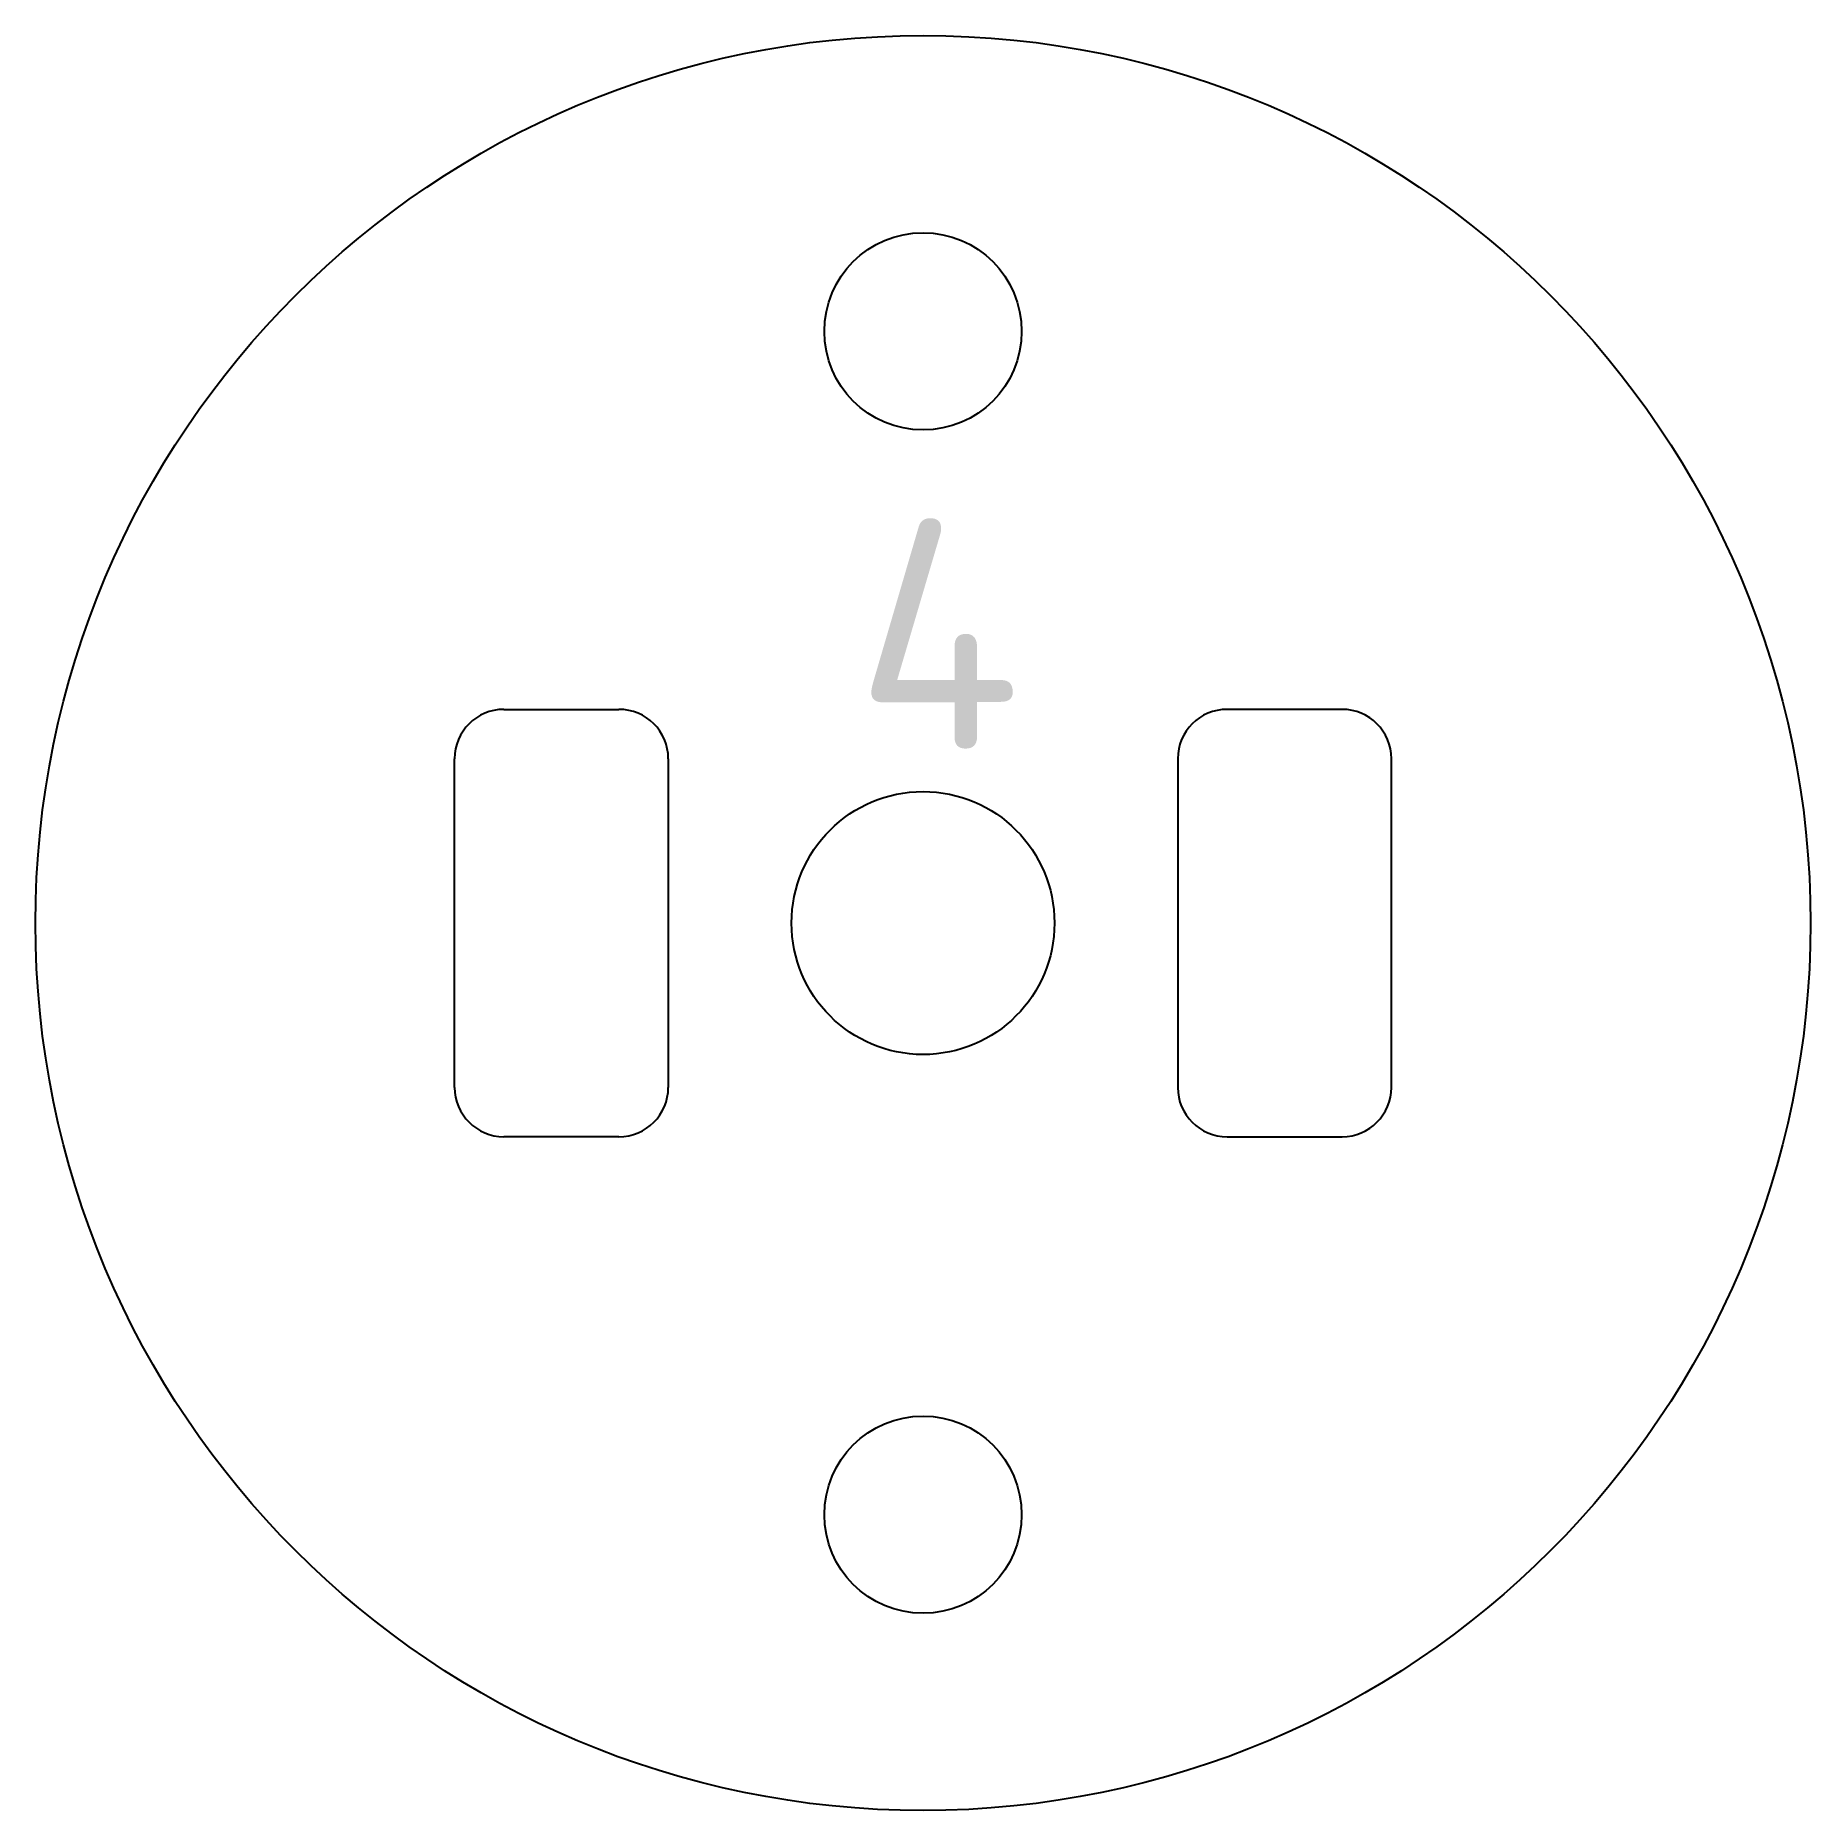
# Model space of a CAD drawing. Header units: millimetres. Extents: x 7.7 to 34.7, y 272.6 to 299.6.
import ezdxf
from ezdxf.enums import TextEntityAlignment as Align

# ---------------------------------------------------------------- set-up
doc = ezdxf.new("R2010")
doc.units = ezdxf.units.MM
doc.layers.add('Default', color=7, linetype='Continuous')
doc.styles.add('SEACAD_seiso_ttf', font='seiso.ttf')

msp = doc.modelspace()

# ---------------------------------------------------------------- linework, layer by layer
at = {"layer": 'Default', "color": 7, "linetype": 'Continuous'}
for p, q in [((14.793, 289.392), (16.543, 289.392)), ((27.543, 289.392), (25.793, 289.392)), ((14.043, 283.642), (14.043, 288.642)), ((17.293, 288.642), (17.293, 283.642)), ((25.043, 288.642), (25.043, 283.642)), ((28.293, 283.642), (28.293, 288.642)), ((16.543, 282.892), (14.793, 282.892)), ((25.793, 282.892), (27.543, 282.892))]:
    msp.add_line(p, q, dxfattribs=at)
for centre, radius in [((21.168, 286.142), 13.5), ((21.168, 295.142), 1.5), ((21.168, 286.142), 2), ((21.168, 277.142), 1.5)]:
    msp.add_circle(centre, radius, dxfattribs=at)
for centre, start, end in [((14.793, 288.642), 90, 180), ((16.543, 288.642), 0, 90), ((25.793, 288.642), 90, 180), ((27.543, 288.642), 0, 90), ((14.793, 283.642), 180, 270), ((16.543, 283.642), 270, 0), ((25.793, 283.642), 180, 270), ((27.543, 283.642), 270, 0)]:
    msp.add_arc(centre, 0.75, start, end, dxfattribs=at)

# ---------------------------------------------------------------- texts
at = {"layer": 'Default', "color": 7, "linetype": 'Continuous', "style": 'SEACAD_seiso_ttf'}
msp.add_text('4', height=3.5, dxfattribs=at).set_placement((20.143, 292.288), align=Align.TOP_LEFT)

doc.saveas('drawing.dxf')
